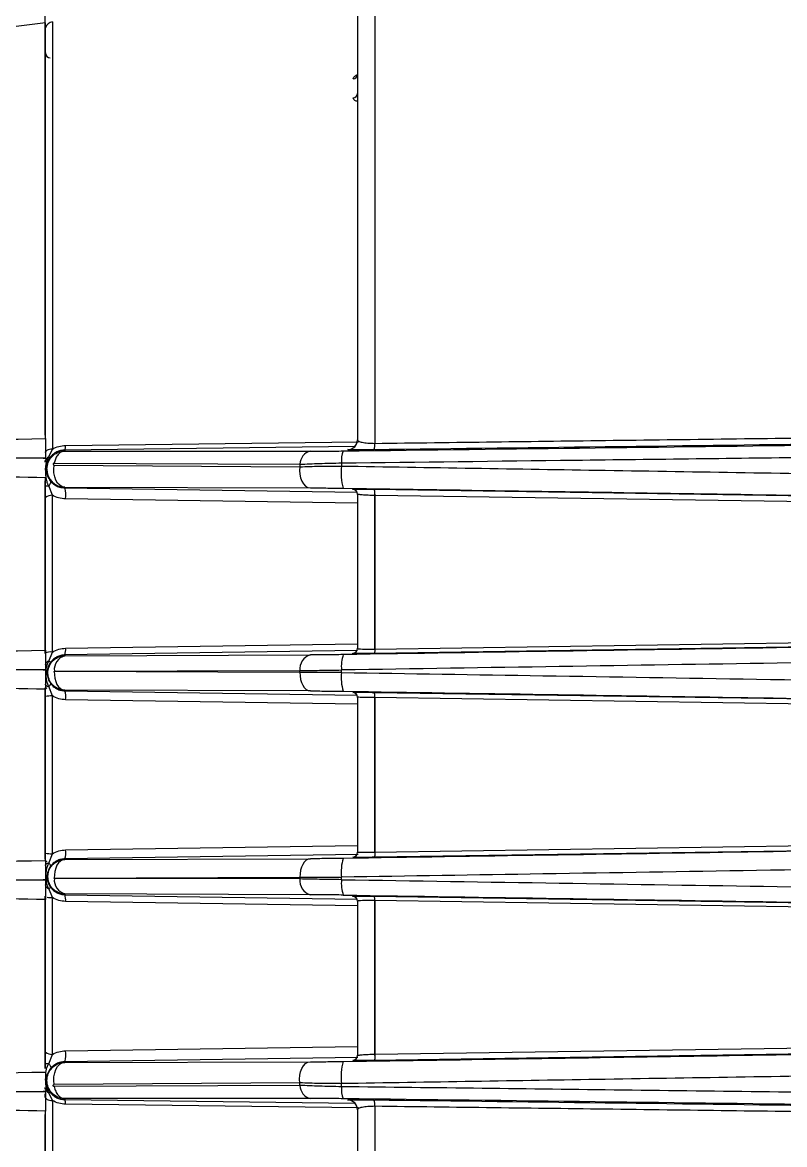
# Model space of a CAD drawing. Extents: x 11 to 120, y 2 to 94.
# Drawn here: x 13.794 to 16.136, y 39.333 to 42.781 of the extents above; entities that cross this region are included whole.
import ezdxf

# ---------------------------------------------------------------- set-up
doc = ezdxf.new("R2010")
doc.units = 0
doc.header["$MEASUREMENT"] = 0
doc.layers.add('OBJECT', color=7, linetype='CONTINUOUS')

msp = doc.modelspace()

# ---------------------------------------------------------------- linework, layer by layer
at = {"layer": 'OBJECT'}
for p, q in [((14.8769, 43.4695), (14.8769, 41.4878)), ((13.8648, 42.7793), (12.7675, 42.6446)), ((13.8648, 41.5023), (13.8648, 42.7793)), ((13.8858, 42.7825), (13.8858, 41.4701)), ((14.8154, 41.4779), (13.9239, 41.4672)), ((13.9265, 41.4814), (14.8268, 41.4926)), ((13.8648, 41.4425), (13.8648, 41.4422)), ((13.8648, 41.4422), (13.8648, 41.4389)), ((13.8748, 41.4459), (13.8858, 41.4701)), ((13.9239, 41.4672), (13.9239, 41.4642)), ((13.9239, 41.4642), (14.6791, 41.4637)), ((13.9239, 41.4642), (13.9239, 41.4642)), ((14.7943, 41.4684), (14.7943, 41.4686)), ((13.8638, 41.4297), (13.8638, 41.4354)), ((13.8918, 41.4273), (14.6469, 41.4237)), ((13.8918, 41.4207), (14.6469, 41.4158)), ((14.6469, 41.4237), (14.6469, 41.4158)), ((14.7746, 41.4276), (14.7746, 41.418)), ((13.8638, 41.3579), (13.8638, 41.3721)), ((13.8648, 40.8523), (13.8648, 41.3823)), ((13.8858, 41.3282), (13.8748, 41.357)), ((13.9239, 41.351), (13.9239, 41.3528)), ((13.9239, 41.3528), (14.679, 41.3509)), ((13.9239, 41.351), (14.8232, 41.3375)), ((14.8091, 41.3461), (14.8091, 41.3465)), ((14.8752, 41.3467), (17.0878, 41.3139)), ((13.8858, 40.8467), (13.8858, 41.3282)), ((14.8238, 41.304), (13.9265, 41.317)), ((14.8769, 41.3317), (14.8767, 41.3275)), ((14.8767, 40.8554), (14.8767, 41.3275)), ((14.877, 41.3275), (14.8772, 41.3317)), ((14.877, 41.3275), (14.877, 40.8554)), ((17.0896, 41.2952), (14.877, 41.3275)), ((14.877, 40.8554), (17.4472, 40.8941)), ((13.9265, 40.8584), (14.8238, 40.8722)), ((17.4454, 40.881), (14.8752, 40.8424)), ((13.8748, 40.819), (13.8858, 40.8467)), ((14.8223, 40.8514), (13.9239, 40.8376)), ((13.9239, 40.8376), (13.924, 40.8352)), ((13.924, 40.8352), (14.679, 40.8377)), ((14.8091, 40.8425), (14.8091, 40.843)), ((13.8648, 40.7925), (13.8648, 40.7922)), ((13.8918, 40.7879), (14.6469, 40.7894)), ((14.6469, 40.7837), (13.8918, 40.7872)), ((14.6469, 40.7837), (14.6469, 40.7894)), ((14.7746, 40.7837), (14.7746, 40.7915)), ((13.8648, 40.2063), (13.8648, 40.7323)), ((13.8858, 40.7119), (13.8748, 40.741)), ((13.924, 40.7295), (13.9239, 40.7276)), ((13.9239, 40.7276), (14.8233, 40.7138)), ((14.679, 40.7271), (13.924, 40.7295)), ((14.8091, 40.7221), (14.8091, 40.7225)), ((14.8752, 40.7227), (17.2721, 40.6868)), ((13.8858, 40.2268), (13.8858, 40.7119)), ((14.8238, 40.6866), (13.9265, 40.7001)), ((14.8238, 40.7075), (14.8238, 40.4693)), ((14.8767, 40.7077), (14.8767, 40.7065)), ((14.8767, 40.2322), (14.8767, 40.7065)), ((14.877, 40.7065), (14.877, 40.7077)), ((14.877, 40.7065), (14.877, 40.2322)), ((17.2739, 40.6709), (14.877, 40.7065)), ((14.8238, 40.4693), (14.8238, 40.2312)), ((14.877, 40.2322), (17.2739, 40.2678)), ((13.9265, 40.2386), (14.8238, 40.252)), ((17.2721, 40.2519), (14.8752, 40.216)), ((13.8638, 40.2102), (13.8638, 40.2294)), ((13.8748, 40.1977), (13.8858, 40.2268)), ((14.8254, 40.2249), (13.9239, 40.2111)), ((13.9239, 40.2111), (13.924, 40.2091)), ((13.924, 40.2091), (14.679, 40.2116)), ((14.8091, 40.2162), (14.8091, 40.2166)), ((14.8767, 40.2322), (14.8767, 40.231)), ((14.877, 40.231), (14.877, 40.2322)), ((13.8648, 40.1462), (13.8648, 40.1465)), ((13.8918, 40.1515), (14.6469, 40.155)), ((14.6469, 40.1493), (13.8918, 40.1508)), ((14.6469, 40.155), (14.6469, 40.1493)), ((14.7746, 40.1472), (14.7746, 40.155)), ((13.8858, 40.092), (13.8748, 40.1196)), ((13.924, 40.1035), (13.9239, 40.1011)), ((13.9239, 40.1011), (14.8223, 40.0873)), ((14.679, 40.101), (13.924, 40.1035)), ((14.8091, 40.0957), (14.8091, 40.0962)), ((14.8752, 40.0963), (17.4454, 40.0577)), ((13.8648, 39.5668), (13.8648, 40.0863)), ((13.8858, 39.6104), (13.8858, 40.092)), ((14.8238, 40.0665), (13.9265, 40.0803)), ((14.8767, 39.6112), (14.8767, 40.0832)), ((14.877, 40.0832), (14.877, 39.6112)), ((17.4472, 40.0446), (14.877, 40.0832)), ((13.9265, 39.6217), (14.8238, 39.6347)), ((17.0878, 39.6248), (14.8752, 39.592)), ((14.877, 39.6112), (17.0896, 39.6435)), ((13.8638, 39.5666), (13.8638, 39.5808)), ((13.8748, 39.5817), (13.8858, 39.6104)), ((14.8251, 39.6012), (13.9239, 39.5877)), ((13.9239, 39.5859), (14.679, 39.5878)), ((13.9239, 39.5859), (13.9239, 39.5877)), ((14.8091, 39.5922), (14.8091, 39.5926)), ((14.8767, 39.6112), (14.8769, 39.6069)), ((14.8772, 39.6069), (14.877, 39.6112)), ((13.8638, 39.5033), (13.8638, 39.509)), ((14.6469, 39.515), (13.8916, 39.5114)), ((14.6469, 39.5229), (13.8918, 39.518)), ((14.6469, 39.515), (14.6469, 39.5229)), ((14.7746, 39.5111), (14.7746, 39.5207)), ((13.8638, 39.4793), (13.8638, 39.4894)), ((13.8648, 39.4999), (13.8648, 39.4965)), ((13.8648, 39.4962), (13.8648, 39.4965)), ((13.8858, 39.4686), (13.8748, 39.4927)), ((14.6791, 39.475), (13.9239, 39.4745)), ((13.9239, 39.4745), (13.9239, 39.4715)), ((13.8858, 39.4686), (13.8858, 38.1467)), ((13.9239, 39.4715), (14.8154, 39.4607)), ((14.8268, 39.4461), (13.9265, 39.4573)), ((14.7943, 39.4701), (14.7943, 39.4703)), ((14.8769, 39.4509), (14.8769, 37.4692)), ((13.8648, 38.2412), (13.8648, 39.4363))]:
    msp.add_line(p, q, dxfattribs=at)
at = {"layer": 'OBJECT', "flags": 128}
for points in [[(13.8858, 41.4701), (13.8814, 41.4697), (13.8772, 41.4689), (13.8734, 41.4679), (13.8701, 41.4665), (13.8674, 41.465), (13.8655, 41.4632), (13.8642, 41.4614), (13.8638, 41.4594)], [(13.9239, 41.3528), (13.916, 41.3544), (13.9086, 41.3588), (13.9021, 41.3657), (13.8967, 41.3746), (13.8929, 41.3851), (13.8907, 41.3967), (13.8903, 41.4088), (13.8918, 41.4207)], [(14.6469, 41.4158), (14.6459, 41.4042), (14.6466, 41.3926), (14.649, 41.3815), (14.6529, 41.3715), (14.6581, 41.3631), (14.6644, 41.3566), (14.6715, 41.3525), (14.679, 41.3509)], [(13.8748, 41.357), (13.8766, 41.3593), (13.8782, 41.3616), (13.8794, 41.3638), (13.8802, 41.3658), (13.8808, 41.3677), (13.8809, 41.3693), (13.8807, 41.3707), (13.8801, 41.3719)], [(13.8648, 40.7925), (13.8609, 40.7924), (13.8579, 40.7923)], [(13.8918, 40.7872), (13.8919, 40.7764), (13.8933, 40.7659), (13.896, 40.756), (13.8999, 40.7473), (13.9049, 40.74), (13.9108, 40.7344), (13.9172, 40.7309), (13.924, 40.7295)], [(14.6469, 40.7837), (14.647, 40.7731), (14.6485, 40.7627), (14.6513, 40.753), (14.6552, 40.7444), (14.6602, 40.7373), (14.666, 40.7319), (14.6723, 40.7285), (14.679, 40.7271)], [(13.8638, 40.7475), (13.864, 40.7465), (13.8646, 40.7456), (13.8655, 40.7447), (13.8668, 40.7438), (13.8683, 40.743), (13.8702, 40.7422), (13.8724, 40.7416), (13.8748, 40.741)], [(13.924, 40.2091), (13.9172, 40.2078), (13.9108, 40.2043), (13.9049, 40.1987), (13.8999, 40.1914), (13.896, 40.1827), (13.8933, 40.1728), (13.8919, 40.1623), (13.8918, 40.1515)], [(14.679, 40.2116), (14.6723, 40.2102), (14.666, 40.2068), (14.6602, 40.2014), (14.6552, 40.1943), (14.6513, 40.1857), (14.6485, 40.176), (14.647, 40.1656), (14.6469, 40.155)], [(13.8748, 40.1977), (13.8724, 40.1971), (13.8702, 40.1965), (13.8683, 40.1957), (13.8668, 40.1949), (13.8655, 40.194), (13.8646, 40.1931), (13.864, 40.1922), (13.8638, 40.1912)], [(13.8748, 39.5817), (13.8766, 39.5794), (13.8782, 39.5771), (13.8794, 39.5749), (13.8802, 39.5729), (13.8808, 39.571), (13.8809, 39.5694), (13.8807, 39.5679), (13.8801, 39.5668)], [(13.8918, 39.518), (13.8903, 39.5299), (13.8907, 39.5419), (13.8929, 39.5536), (13.8967, 39.5641), (13.9021, 39.573), (13.9086, 39.5799), (13.916, 39.5842), (13.9239, 39.5859)], [(14.6469, 39.5229), (14.6459, 39.5345), (14.6466, 39.5461), (14.649, 39.5572), (14.6529, 39.5672), (14.6581, 39.5756), (14.6644, 39.5821), (14.6715, 39.5862), (14.679, 39.5878)], [(13.8579, 39.4963), (13.8617, 39.4963), (13.8648, 39.4962)], [(13.8638, 39.4793), (13.8642, 39.4773), (13.8655, 39.4755), (13.8674, 39.4737), (13.8701, 39.4721), (13.8734, 39.4708), (13.8772, 39.4698), (13.8814, 39.469), (13.8858, 39.4686)]]:
    msp.add_lwpolyline(points, dxfattribs=at)
at = {"layer": 'OBJECT'}
for centre, radius, start, end in [((13.8888, 42.7577), 0.025, 96.9095, 164.1067), ((13.8798, 42.6871), 0.015, 180, 269), ((14.81, 42.6215), 0.0139, 272.9326, 356.6114), ((14.8102, 42.5633), 0.0137, 272.1345, 355.8328), ((14.7938, 41.4984), 0.03, 270.8174, 359.9964), ((14.8366, 41.4838), 0.0405, 336.8812, 5.6577), ((13.8827, 41.4288), 0.0189, 114.6928, 177.0657), ((13.8772, 41.4507), 0.00532, 242.8052, 300.6129), ((14.6885, 41.4231), 0.0417, 103.027, 179.1917), ((14.8497, 41.4353), 0.0755, 157.3106, 185.817), ((13.9248, 41.4085), 0.0557, 180.0252, 269.0506), ((14.9257, 41.3955), 0.1527, 171.5367, 197.3552), ((13.8738, 41.4181), 0.0611, 260.7871, 270.955), ((13.8548, 41.3286), 0.0726, 350.7986, 17.9755), ((14.8088, 41.3315), 0.015, 0.0028, 89.0058), ((14.8088, 41.3311), 0.015, 0.0039, 89.0036), ((13.8843, 41.2965), 0.0318, 87.31, 127.8897), ((14.875, 41.3778), 0.0503, 271.9428, 272.287), ((13.8821, 40.8534), 0.0447, 339.2658, 6.4601), ((14.8088, 40.858), 0.015, 270.9964, 359.9961), ((14.8088, 40.8575), 0.015, 270.9964, 359.9961), ((13.8809, 40.8112), 0.0358, 82.2158, 118.5915), ((13.878, 40.805), 0.0144, 102.7899, 170.4308), ((13.8887, 40.8362), 0.0221, 231.1278, 248.9892), ((13.9363, 40.7923), 0.0446, 105.9957, 185.6539), ((14.6916, 40.7944), 0.0451, 106.3213, 186.431), ((14.8802, 40.8036), 0.1062, 160.6882, 186.5213), ((14.9069, 40.7668), 0.1333, 172.7057, 197.7827), ((13.8671, 40.7528), 0.0141, 303.0741, 346.3766), ((13.8653, 40.7081), 0.0618, 352.5357, 18.3289), ((14.8088, 40.7075), 0.015, 0.0028, 89.0058), ((14.8088, 40.7071), 0.015, 0.0028, 89.0058), ((13.8836, 40.6177), 0.0942, 88.6876, 101.5491), ((14.8766, 40.7303), 0.0238, 270.2493, 270.9756), ((13.8653, 40.2306), 0.0618, 341.6714, 7.464), ((13.8836, 40.321), 0.0942, 258.4519, 271.3114), ((14.9069, 40.1719), 0.1333, 162.2173, 187.2943), ((14.8088, 40.2316), 0.015, 270.9942, 359.9972), ((14.8088, 40.2312), 0.015, 270.9964, 359.9961), ((14.8766, 40.2084), 0.0238, 89.0244, 89.7507), ((13.8671, 40.1859), 0.0141, 13.6232, 56.9261), ((13.878, 40.1336), 0.0144, 189.5692, 257.2101), ((13.9363, 40.1464), 0.0446, 174.3461, 254.0043), ((14.6916, 40.1443), 0.0451, 173.5685, 253.6795), ((14.8802, 40.1351), 0.1062, 173.4789, 199.3117), ((13.8887, 40.1024), 0.0221, 111.0108, 128.8722), ((13.8821, 40.0853), 0.0447, 353.5401, 20.7342), ((14.8088, 40.0812), 0.015, 0.0039, 89.0036), ((14.8088, 40.0807), 0.015, 0.0039, 89.0036), ((13.8867, 40.1953), 0.1033, 260.762, 269.4858), ((13.8843, 39.6422), 0.0318, 232.1069, 272.6933), ((13.8548, 39.6101), 0.0726, 342.0242, 9.2015), ((13.8738, 39.5206), 0.0611, 89.0399, 99.2118), ((14.9257, 39.5432), 0.1527, 162.6447, 188.4633), ((14.8088, 39.6076), 0.015, 270.9959, 359.9966), ((14.8088, 39.6072), 0.015, 270.9937, 359.9966), ((14.8755, 39.573), 0.0382, 87.6586, 88.1116), ((13.8827, 39.5099), 0.0189, 182.9339, 245.3066), ((14.6885, 39.5156), 0.0417, 180.8078, 256.974), ((14.8497, 39.5034), 0.0755, 174.1828, 202.6897), ((13.8772, 39.488), 0.00532, 59.3943, 117.194), ((13.9006, 39.4599), 0.026, 354.2925, 26.5141), ((14.7938, 39.4403), 0.03, 0.0033, 89.1829), ((14.8366, 39.4549), 0.0405, 354.3437, 23.1174)]:
    msp.add_arc(centre, radius, start, end, dxfattribs=at)
for points, knots in [([(14.8238, 43.4096), (14.8238, 43.401), (14.8238, 43.3837), (14.8238, 43.3254), (14.8238, 43.2425), (14.8238, 43.1323), (14.8238, 42.9958), (14.8238, 42.8346), (14.8238, 42.6509), (14.8238, 42.447), (14.8238, 42.2267), (14.8238, 41.9934), (14.8238, 41.7513), (14.8238, 41.5823), (14.8238, 41.4984)], [0, 0, 0, 0, 0.0803207, 0.16194, 0.244772, 0.3293776, 0.4144874, 0.5, 0.5855181, 0.670628, 0.755228, 0.8380655, 0.919682, 1, 1, 1, 1]), ([(13.8638, 42.7578), (13.8638, 42.7584), (13.8638, 42.7595), (13.8638, 42.7645), (13.8638, 42.7715), (13.8638, 42.7802), (13.8638, 42.7898), (13.8638, 42.7997), (13.8638, 42.8092), (13.8638, 42.8143), (13.8638, 42.8169)], [0, 0, 0, 0, 0.124953, 0.249943, 0.374541, 0.499761, 0.62495, 0.749937, 0.874867, 1, 1, 1, 1]), ([(13.8638, 41.5126), (13.8638, 41.5798), (13.8638, 41.7342), (13.8638, 41.9543), (13.8638, 42.1717), (13.8638, 42.3609), (13.8638, 42.5176), (13.8638, 42.637), (13.8638, 42.721), (13.8638, 42.7456), (13.8638, 42.7578)], [0, 0, 0, 0, 0.098203, 0.2259, 0.355804, 0.48684, 0.617875, 0.747779, 0.875476, 1, 1, 1, 1]), ([(14.8107, 42.6076), (14.8111, 42.6095), (14.8121, 42.6133), (14.8175, 42.618), (14.8226, 42.62), (14.8244, 42.6207)], [0, 0, 0, 0, 0.393128, 0.785971, 1, 1, 1, 1]), ([(14.8238, 42.5384), (14.8222, 42.5387), (14.8174, 42.5398), (14.8121, 42.5438), (14.8111, 42.5476), (14.8107, 42.5496)], [0, 0, 0, 0, 0.195051, 0.596529, 1, 1, 1, 1]), ([(14.7801, 41.4644), (15.2964, 41.4708), (16.3297, 41.4836), (17.6839, 41.5013), (18.5213, 41.5128), (18.8388, 41.5172)], [0, 0, 0, 0, 0.382702, 0.765908, 1, 1, 1, 1]), ([(18.8388, 41.5196), (18.5317, 41.5153), (17.7151, 41.5041), (16.3922, 41.4868), (15.3796, 41.4742), (14.8738, 41.4679)], [0, 0, 0, 0, 0.23178, 0.616222, 1, 1, 1, 1]), ([(14.8769, 41.4878), (15.1209, 41.4909), (15.6178, 41.4971), (16.3781, 41.5069), (17.1449, 41.5169), (17.9126, 41.5271), (18.4732, 41.5347), (18.7832, 41.539), (18.8388, 41.5398)], [0, 0, 0, 0, 0.185391, 0.377506, 0.576351, 0.765931, 0.957987, 1, 1, 1, 1]), ([(12.3423, 41.4758), (12.6266, 41.4807), (13.1341, 41.4896), (13.6415, 41.4985), (13.8648, 41.5023)], [0, 0, 0, 0, 0.560009, 1, 1, 1, 1]), ([(13.8648, 41.5023), (13.8648, 41.5017), (13.8648, 41.5003), (13.8648, 41.4899), (13.8648, 41.4745), (13.8648, 41.4577), (13.8648, 41.4467), (13.8648, 41.4425)], [0, 0, 0, 0, 0.217203, 0.434333, 0.650165, 0.864389, 1, 1, 1, 1]), ([(13.8858, 41.4701), (13.8922, 41.4733), (13.9051, 41.4797), (13.9193, 41.4808), (13.9265, 41.4814)], [0, 0, 0, 0, 0.498431, 1, 1, 1, 1]), ([(13.9239, 41.4672), (13.9242, 41.4674), (13.9247, 41.4678), (13.9255, 41.4709), (13.9262, 41.4754), (13.9264, 41.4794), (13.9265, 41.4814)], [0, 0, 0, 0, 0.245159, 0.499986, 0.754817, 1, 1, 1, 1]), ([(14.7746, 41.4276), (15.0139, 41.4305), (15.5005, 41.4363), (16.2443, 41.4455), (16.9942, 41.4551), (17.745, 41.4649), (18.3561, 41.4731), (18.722, 41.4782), (18.8388, 41.4798)], [0, 0, 0, 0, 0.177189, 0.360441, 0.549759, 0.730707, 0.913979, 1, 1, 1, 1]), ([(14.7943, 41.4686), (14.7962, 41.4687), (14.8002, 41.469), (14.806, 41.471), (14.8114, 41.4741), (14.8175, 41.4795), (14.8227, 41.4879), (14.8235, 41.4952), (14.8238, 41.4989)], [0, 0, 0, 0, 0.115727, 0.237004, 0.365059, 0.500934, 0.749863, 1, 1, 1, 1]), ([(14.8238, 41.4984), (14.8245, 41.4971), (14.8258, 41.4944), (14.8351, 41.4914), (14.8457, 41.4896), (14.8554, 41.4886), (14.8659, 41.488), (14.8733, 41.4879), (14.8769, 41.4878)], [0, 0, 0, 0, 0.250259, 0.499689, 0.634038, 0.76157, 0.883198, 1, 1, 1, 1]), ([(13.8579, 41.4423), (13.8573, 41.4423), (13.7384, 41.4423), (13.5348, 41.4423), (13.3106, 41.4423), (13.2041, 41.4423), (13.1822, 41.4423), (13.1816, 41.4423)], [0, 0, 0, 0, 0.002464, 0.527442, 0.903158, 0.997088, 1, 1, 1, 1]), ([(13.8648, 41.4425), (13.8635, 41.4424), (13.8612, 41.4424), (13.8589, 41.4424), (13.8579, 41.4423)], [0, 0, 0, 0, 0.56004, 1, 1, 1, 1]), ([(13.8579, 41.4423), (13.8592, 41.4423), (13.8615, 41.4423), (13.8638, 41.4422), (13.8648, 41.4422)], [0, 0, 0, 0, 0.56004, 1, 1, 1, 1]), ([(13.8748, 41.357), (13.8742, 41.3579), (13.8732, 41.3594), (13.8721, 41.3621), (13.8707, 41.3656), (13.8689, 41.3719), (13.8665, 41.3836), (13.8646, 41.4033), (13.8652, 41.4274), (13.8726, 41.4416), (13.8748, 41.4459)], [0, 0, 0, 0, 0.035421, 0.057338, 0.093999, 0.157766, 0.273473, 0.49278, 0.842967, 1, 1, 1, 1]), ([(13.88, 41.4461), (13.8779, 41.4434), (13.8739, 41.438), (13.8703, 41.43), (13.8682, 41.4234), (13.8667, 41.4165), (13.8666, 41.4117), (13.8664, 41.4085)], [0, 0, 0, 0, 0.249992, 0.497598, 0.621224, 0.745568, 1, 1, 1, 1]), ([(13.8691, 41.4085), (13.8699, 41.4157), (13.8716, 41.4302), (13.884, 41.4482), (13.8986, 41.4585), (13.9123, 41.4633), (13.9199, 41.4639), (13.9239, 41.4642)], [0, 0, 0, 0, 0.250886, 0.499859, 0.733623, 0.862855, 1, 1, 1, 1]), ([(13.9239, 41.4672), (13.9196, 41.4668), (13.9112, 41.4662), (13.8992, 41.4617), (13.8883, 41.4551), (13.8828, 41.4492), (13.88, 41.4461)], [0, 0, 0, 0, 0.250429, 0.499844, 0.740767, 1, 1, 1, 1]), ([(13.9239, 41.4642), (13.9196, 41.4634), (13.9114, 41.4617), (13.9016, 41.4518), (13.8949, 41.44), (13.8928, 41.4312), (13.8918, 41.4273)], [0, 0, 0, 0, 0.295101, 0.569756, 0.806961, 1, 1, 1, 1]), ([(14.6791, 41.4637), (14.6943, 41.4637), (14.7246, 41.4638), (14.7616, 41.4642), (14.7801, 41.4644)], [0, 0, 0, 0, 0.498689, 1, 1, 1, 1]), ([(14.8738, 41.4679), (14.8627, 41.4678), (14.8406, 41.4676), (14.8147, 41.4676), (14.7975, 41.4679), (14.7953, 41.4683), (14.7943, 41.4684)], [0, 0, 0, 0, 0.2497037, 0.4994833, 0.7493642, 1, 1, 1, 1]), ([(13.8648, 41.3823), (13.5805, 41.3873), (13.073, 41.3962), (12.5656, 41.405), (12.3423, 41.4089)], [0, 0, 0, 0, 0.560011, 1, 1, 1, 1]), ([(13.8664, 41.4085), (13.8667, 41.405), (13.8671, 41.3985), (13.8688, 41.3928), (13.8709, 41.3869), (13.8736, 41.3807), (13.878, 41.3748), (13.8801, 41.3719)], [0, 0, 0, 0, 0.24759, 0.460665, 0.504758, 0.757493, 1, 1, 1, 1]), ([(13.8918, 41.4273), (13.8913, 41.4272), (13.8907, 41.4272), (13.8899, 41.4267), (13.8894, 41.4263), (13.889, 41.4257), (13.8887, 41.425), (13.8885, 41.4242), (13.8886, 41.4233), (13.8889, 41.4223), (13.8897, 41.4214), (13.8907, 41.4208), (13.8914, 41.4207), (13.8918, 41.4207)], [0, 0, 0, 0, 0.13574, 0.194591, 0.250843, 0.311563, 0.37511, 0.438068, 0.500883, 0.619799, 0.750938, 0.873701, 1, 1, 1, 1]), ([(14.6469, 41.4237), (14.6664, 41.4245), (14.705, 41.4262), (14.7516, 41.4272), (14.7746, 41.4276)], [0, 0, 0, 0, 0.506803, 1, 1, 1, 1]), ([(14.6469, 41.4158), (14.6665, 41.4165), (14.7051, 41.418), (14.7517, 41.418), (14.7746, 41.418)], [0, 0, 0, 0, 0.509049, 1, 1, 1, 1]), ([(14.7746, 41.418), (15.0448, 41.4137), (15.6008, 41.4048), (16.4605, 41.3907), (17.0506, 41.381), (17.3535, 41.3759)], [0, 0, 0, 0, 0.315, 0.648332, 1, 1, 1, 1]), ([(13.8801, 41.3719), (13.8859, 41.3664), (13.8947, 41.358), (13.9109, 41.3521), (13.9197, 41.3514), (13.9239, 41.351)], [0, 0, 0, 0, 0.49808, 0.757942, 1, 1, 1, 1]), ([(13.8638, 41.3191), (13.8638, 41.325), (13.8638, 41.3377), (13.8638, 41.3509), (13.8638, 41.3579)], [0, 0, 0, 0, 0.473118, 1, 1, 1, 1]), ([(14.679, 41.3509), (14.6942, 41.3509), (14.7246, 41.3507), (14.7615, 41.3502), (14.7799, 41.35)], [0, 0, 0, 0, 0.501563, 1, 1, 1, 1]), ([(14.7799, 41.35), (15.1629, 41.3441), (15.9307, 41.3324), (16.7014, 41.3201), (17.0878, 41.3139)], [0, 0, 0, 0, 0.498752, 1, 1, 1, 1]), ([(14.8091, 41.3465), (14.81, 41.3467), (14.8119, 41.347), (14.8264, 41.3471), (14.848, 41.3471), (14.8661, 41.3469), (14.8752, 41.3467)], [0, 0, 0, 0, 0.250139, 0.500157, 0.750082, 1, 1, 1, 1]), ([(14.8769, 41.3317), (14.8769, 41.3337), (14.8769, 41.3367), (14.8767, 41.3402), (14.8764, 41.3433), (14.8759, 41.3461), (14.8754, 41.3465), (14.8752, 41.3467)], [0, 0, 0, 0, 0.251212, 0.383347, 0.515965, 0.770808, 1, 1, 1, 1]), ([(13.8638, 40.8426), (13.8638, 40.9238), (13.8638, 41.0862), (13.8638, 41.2414), (13.8638, 41.3191)], [0, 0, 0, 0, 0.5, 1, 1, 1, 1]), ([(13.9265, 41.317), (13.9192, 41.3176), (13.9047, 41.3188), (13.8921, 41.3251), (13.8858, 41.3282)], [0, 0, 0, 0, 0.5023, 1, 1, 1, 1]), ([(14.8238, 41.3315), (14.8238, 41.2536), (14.8238, 41.0977), (14.8238, 40.9376), (14.8238, 40.8575)], [0, 0, 0, 0, 0.5000003, 1, 1, 1, 1]), ([(14.8767, 41.3275), (14.8697, 41.3277), (14.855, 41.3282), (14.8377, 41.3293), (14.826, 41.3304), (14.8246, 41.3312), (14.8238, 41.3315)], [0, 0, 0, 0, 0.239397, 0.499824, 0.74984, 1, 1, 1, 1]), ([(13.8858, 40.8467), (13.8922, 40.85), (13.905, 40.8567), (13.9194, 40.8578), (13.9265, 40.8584)], [0, 0, 0, 0, 0.500343, 1, 1, 1, 1]), ([(17.4454, 40.881), (17.0004, 40.8738), (16.1103, 40.8593), (15.2234, 40.8456), (14.7799, 40.8387)], [0, 0, 0, 0, 0.499931, 1, 1, 1, 1]), ([(14.8238, 40.8575), (14.8247, 40.8571), (14.8264, 40.8564), (14.8386, 40.8556), (14.8553, 40.8553), (14.8697, 40.8554), (14.8767, 40.8554)], [0, 0, 0, 0, 0.275543, 0.500053, 0.755367, 1, 1, 1, 1]), ([(14.877, 40.8554), (14.877, 40.8538), (14.8769, 40.8503), (14.8765, 40.846), (14.8759, 40.843), (14.8754, 40.8426), (14.8752, 40.8424)], [0, 0, 0, 0, 0.241912, 0.499998, 0.758083, 1, 1, 1, 1]), ([(12.2996, 40.825), (12.5918, 40.8301), (13.1136, 40.8392), (13.6353, 40.8483), (13.8648, 40.8523)], [0, 0, 0, 0, 0.560008, 1, 1, 1, 1]), ([(13.8648, 40.8523), (13.8648, 40.8517), (13.8648, 40.8503), (13.8648, 40.8399), (13.8648, 40.8245), (13.8648, 40.8077), (13.8648, 40.7967), (13.8648, 40.7925)], [0, 0, 0, 0, 0.217202, 0.434334, 0.650167, 0.86439, 1, 1, 1, 1]), ([(13.8748, 40.741), (13.8736, 40.7433), (13.8716, 40.7472), (13.8696, 40.7544), (13.8675, 40.7648), (13.8662, 40.7827), (13.8673, 40.8027), (13.873, 40.815), (13.8748, 40.819)], [0, 0, 0, 0, 0.096977, 0.162949, 0.280004, 0.496796, 0.836217, 1, 1, 1, 1]), ([(13.924, 40.7295), (13.9194, 40.73), (13.9106, 40.7308), (13.8988, 40.7359), (13.8892, 40.7429), (13.8801, 40.7531), (13.8736, 40.7665), (13.8712, 40.7833), (13.874, 40.8004), (13.8819, 40.8144), (13.8918, 40.824), (13.9011, 40.83), (13.912, 40.8342), (13.9199, 40.8349), (13.924, 40.8352)], [0, 0, 0, 0, 0.083697, 0.161372, 0.233014, 0.298617, 0.411254, 0.499895, 0.605384, 0.723691, 0.787932, 0.8554, 0.926089, 1, 1, 1, 1]), ([(13.9239, 40.8376), (13.9197, 40.8372), (13.9114, 40.8366), (13.8997, 40.832), (13.889, 40.8252), (13.8835, 40.8188), (13.8808, 40.8156)], [0, 0, 0, 0, 0.253998, 0.500394, 0.747085, 1, 1, 1, 1]), ([(14.7799, 40.8387), (14.7615, 40.8384), (14.7248, 40.8379), (14.6942, 40.8378), (14.679, 40.8377)], [0, 0, 0, 0, 0.50155, 1, 1, 1, 1]), ([(17.4751, 40.8346), (17.0211, 40.8272), (16.1193, 40.8124), (15.2208, 40.7984), (14.7746, 40.7915)], [0, 0, 0, 0, 0.50338, 1, 1, 1, 1]), ([(14.8752, 40.8424), (14.8663, 40.8422), (14.8484, 40.842), (14.8268, 40.8419), (14.812, 40.8421), (14.8101, 40.8424), (14.8091, 40.8425)], [0, 0, 0, 0, 0.249736, 0.499486, 0.74926, 1, 1, 1, 1]), ([(13.8579, 40.7923), (13.8573, 40.7923), (13.7198, 40.7923), (13.4975, 40.7923), (13.2547, 40.7923), (13.1481, 40.7923), (13.1263, 40.7923), (13.1256, 40.7923)], [0, 0, 0, 0, 0.002274, 0.563506, 0.91051, 0.997261, 1, 1, 1, 1]), ([(13.8579, 40.7923), (13.8592, 40.7923), (13.8615, 40.7923), (13.8638, 40.7922), (13.8648, 40.7922)], [0, 0, 0, 0, 0.560015, 1, 1, 1, 1]), ([(13.8648, 40.7922), (13.8648, 40.7863), (13.8648, 40.7737), (13.8648, 40.7562), (13.8648, 40.7421), (13.8648, 40.7337), (13.8648, 40.7328), (13.8648, 40.7323)], [0, 0, 0, 0, 0.187684, 0.400357, 0.613504, 0.827953, 1, 1, 1, 1]), ([(13.8808, 40.8156), (13.8791, 40.8131), (13.8756, 40.808), (13.8721, 40.7994), (13.8699, 40.7904), (13.8693, 40.7779), (13.8717, 40.7642), (13.8778, 40.7544), (13.8808, 40.7495)], [0, 0, 0, 0, 0.122405, 0.248684, 0.377737, 0.499824, 0.749915, 1, 1, 1, 1]), ([(13.8918, 40.7872), (13.8918, 40.7872), (13.8917, 40.7872), (13.8916, 40.7873), (13.8915, 40.7873), (13.8915, 40.7874), (13.8915, 40.7875), (13.8915, 40.7876), (13.8915, 40.7877), (13.8915, 40.7878), (13.8916, 40.7878), (13.8916, 40.7879), (13.8917, 40.7879), (13.8918, 40.7879), (13.8918, 40.7879)], [0, 0, 0, 0, 0.14846, 0.270216, 0.325866, 0.380992, 0.499258, 0.560332, 0.615032, 0.666467, 0.718978, 0.77612, 0.84064, 1, 1, 1, 1]), ([(14.6469, 40.7894), (14.6664, 40.7897), (14.7051, 40.7904), (14.7516, 40.7911), (14.7746, 40.7915)], [0, 0, 0, 0, 0.503406, 1, 1, 1, 1]), ([(13.8648, 40.7323), (13.5726, 40.7374), (13.0508, 40.7466), (12.5291, 40.7557), (12.2996, 40.7597)], [0, 0, 0, 0, 0.56001, 1, 1, 1, 1]), ([(14.7746, 40.7837), (14.7519, 40.7839), (14.7055, 40.7843), (14.6667, 40.7839), (14.6469, 40.7837)], [0, 0, 0, 0, 0.488529, 1, 1, 1, 1]), ([(14.7746, 40.7837), (14.9808, 40.7805), (15.4055, 40.7738), (16.0619, 40.7632), (16.7557, 40.752), (17.2312, 40.7441), (17.4751, 40.7401)], [0, 0, 0, 0, 0.22962, 0.472827, 0.72962, 1, 1, 1, 1]), ([(13.8638, 40.7093), (13.8638, 40.7158), (13.8638, 40.725), (13.8638, 40.7338), (13.8638, 40.7364)], [0, 0, 0, 0, 0.705547, 1, 1, 1, 1]), ([(13.8648, 40.7382), (13.865, 40.738), (13.8656, 40.7375), (13.8678, 40.7362), (13.8691, 40.7355)], [0, 0, 0, 0, 0.40631, 1, 1, 1, 1]), ([(13.8808, 40.7495), (13.8842, 40.7456), (13.8897, 40.7394), (13.9007, 40.7327), (13.9116, 40.7285), (13.92, 40.7279), (13.9239, 40.7276)], [0, 0, 0, 0, 0.307386, 0.499397, 0.766202, 1, 1, 1, 1]), ([(14.679, 40.7271), (14.6943, 40.727), (14.7249, 40.7269), (14.7616, 40.7264), (14.7799, 40.7261)], [0, 0, 0, 0, 0.501586, 1, 1, 1, 1]), ([(14.7799, 40.7261), (15.1943, 40.7197), (16.0236, 40.7069), (16.8558, 40.6935), (17.2721, 40.6868)], [0, 0, 0, 0, 0.499771, 1, 1, 1, 1]), ([(14.8091, 40.7225), (14.8101, 40.7227), (14.812, 40.723), (14.8269, 40.7231), (14.8485, 40.723), (14.8663, 40.7228), (14.8752, 40.7227)], [0, 0, 0, 0, 0.250088, 0.50011, 0.750076, 1, 1, 1, 1]), ([(14.8767, 40.7077), (14.8768, 40.7096), (14.8768, 40.7125), (14.8766, 40.716), (14.8764, 40.7183), (14.8761, 40.7203), (14.8758, 40.7221), (14.8754, 40.7225), (14.8752, 40.7227)], [0, 0, 0, 0, 0.242736, 0.372413, 0.504175, 0.635328, 0.76326, 1, 1, 1, 1]), ([(13.9265, 40.7001), (13.9193, 40.7007), (13.9049, 40.7019), (13.8922, 40.7086), (13.8858, 40.7119)], [0, 0, 0, 0, 0.500843, 1, 1, 1, 1]), ([(14.8767, 40.7065), (14.87, 40.7067), (14.8557, 40.707), (14.8382, 40.7073), (14.8261, 40.7075), (14.8246, 40.7075), (14.8238, 40.7075)], [0, 0, 0, 0, 0.2373226, 0.5000715, 0.7500051, 1, 1, 1, 1]), ([(13.8858, 40.2268), (13.8922, 40.2301), (13.905, 40.2368), (13.9194, 40.238), (13.9265, 40.2386)], [0, 0, 0, 0, 0.500466, 1, 1, 1, 1]), ([(17.2721, 40.2519), (16.8558, 40.2452), (16.0236, 40.2318), (15.1943, 40.219), (14.7799, 40.2126)], [0, 0, 0, 0, 0.500229, 1, 1, 1, 1]), ([(12.2996, 40.179), (12.5918, 40.1841), (13.1136, 40.1932), (13.6353, 40.2023), (13.8648, 40.2063)], [0, 0, 0, 0, 0.560008, 1, 1, 1, 1]), ([(13.8648, 40.2063), (13.8648, 40.2058), (13.8648, 40.2048), (13.8648, 40.1956), (13.8648, 40.1809), (13.8648, 40.1636), (13.8648, 40.1516), (13.8648, 40.1465)], [0, 0, 0, 0, 0.1876001, 0.4047628, 0.6207737, 0.8351753, 1, 1, 1, 1]), ([(13.8691, 40.2032), (13.8678, 40.2025), (13.8656, 40.2012), (13.865, 40.2007), (13.8648, 40.2004)], [0, 0, 0, 0, 0.593688, 1, 1, 1, 1]), ([(13.872, 40.1563), (13.8724, 40.1612), (13.8733, 40.1722), (13.8801, 40.1856), (13.8892, 40.1958), (13.8987, 40.2027), (13.9106, 40.2079), (13.9194, 40.2087), (13.924, 40.2091)], [0, 0, 0, 0, 0.177297, 0.402608, 0.533846, 0.677165, 0.832552, 1, 1, 1, 1]), ([(13.9239, 40.2111), (13.92, 40.2108), (13.9116, 40.2102), (13.9007, 40.206), (13.8898, 40.1993), (13.8842, 40.1931), (13.8808, 40.1892)], [0, 0, 0, 0, 0.233726, 0.500421, 0.69251, 1, 1, 1, 1]), ([(14.7799, 40.2126), (14.7615, 40.2123), (14.7248, 40.2118), (14.6942, 40.2117), (14.679, 40.2116)], [0, 0, 0, 0, 0.50157, 1, 1, 1, 1]), ([(17.4751, 40.1986), (17.2312, 40.1946), (16.7557, 40.1867), (16.0619, 40.1755), (15.4055, 40.1649), (14.9808, 40.1582), (14.7746, 40.155)], [0, 0, 0, 0, 0.27038, 0.527173, 0.77038, 1, 1, 1, 1]), ([(14.8752, 40.216), (14.8663, 40.2159), (14.8485, 40.2156), (14.8269, 40.2156), (14.812, 40.2157), (14.8101, 40.216), (14.8091, 40.2162)], [0, 0, 0, 0, 0.249768, 0.499524, 0.749281, 1, 1, 1, 1]), ([(14.8238, 40.2312), (14.8246, 40.2312), (14.8261, 40.2312), (14.8383, 40.2314), (14.8557, 40.2317), (14.87, 40.232), (14.8767, 40.2322)], [0, 0, 0, 0, 0.2504931, 0.5000217, 0.7627112, 1, 1, 1, 1]), ([(14.877, 40.231), (14.877, 40.2291), (14.877, 40.2262), (14.8768, 40.2227), (14.8766, 40.2204), (14.8763, 40.2184), (14.8759, 40.2166), (14.8755, 40.2162), (14.8752, 40.216)], [0, 0, 0, 0, 0.24273, 0.372399, 0.504166, 0.63532, 0.763244, 1, 1, 1, 1]), ([(13.8748, 40.1196), (13.8729, 40.1237), (13.8697, 40.1306), (13.8672, 40.1441), (13.8662, 40.1639), (13.8677, 40.1834), (13.8736, 40.1954), (13.8748, 40.1977)], [0, 0, 0, 0, 0.16421, 0.284776, 0.503516, 0.90283, 1, 1, 1, 1]), ([(13.8808, 40.1892), (13.8777, 40.1841), (13.873, 40.1765), (13.8702, 40.1656), (13.8698, 40.1594), (13.8696, 40.1563)], [0, 0, 0, 0, 0.499094, 0.74842, 1, 1, 1, 1]), ([(13.1256, 40.1463), (13.1263, 40.1463), (13.2639, 40.1463), (13.4863, 40.1463), (13.7292, 40.1463), (13.8356, 40.1463), (13.8573, 40.1463), (13.8579, 40.1463)], [0, 0, 0, 0, 0.002739, 0.563971, 0.910975, 0.997726, 1, 1, 1, 1]), ([(13.8648, 40.1465), (13.8635, 40.1464), (13.8612, 40.1464), (13.8589, 40.1464), (13.8579, 40.1463)], [0, 0, 0, 0, 0.560018, 1, 1, 1, 1]), ([(13.8579, 40.1463), (13.8592, 40.1463), (13.8615, 40.1463), (13.8638, 40.1462), (13.8648, 40.1462)], [0, 0, 0, 0, 0.560015, 1, 1, 1, 1]), ([(13.8648, 40.1462), (13.8648, 40.1395), (13.8648, 40.1261), (13.8648, 40.1083), (13.8648, 40.0947), (13.8648, 40.0874), (13.8648, 40.0867), (13.8648, 40.0863)], [0, 0, 0, 0, 0.212706, 0.425418, 0.638708, 0.85337, 1, 1, 1, 1]), ([(13.8696, 40.1563), (13.8698, 40.1533), (13.87, 40.1474), (13.8729, 40.1358), (13.8776, 40.1282), (13.8808, 40.1231)], [0, 0, 0, 0, 0.24941, 0.500731, 1, 1, 1, 1]), ([(13.924, 40.1035), (13.9199, 40.1038), (13.912, 40.1045), (13.9011, 40.1087), (13.8918, 40.1146), (13.882, 40.1242), (13.8738, 40.1383), (13.8726, 40.1505), (13.872, 40.1563)], [0, 0, 0, 0, 0.147797, 0.289148, 0.424053, 0.552505, 0.789029, 1, 1, 1, 1]), ([(13.8918, 40.1508), (13.8918, 40.1508), (13.8917, 40.1508), (13.8916, 40.1508), (13.8916, 40.1509), (13.8915, 40.1509), (13.8915, 40.151), (13.8915, 40.1511), (13.8915, 40.1512), (13.8915, 40.1513), (13.8915, 40.1514), (13.8916, 40.1514), (13.8917, 40.1515), (13.8918, 40.1515), (13.8918, 40.1515)], [0, 0, 0, 0, 0.156114, 0.220098, 0.277037, 0.329652, 0.38159, 0.436517, 0.497311, 0.615066, 0.669946, 0.725272, 0.848175, 1, 1, 1, 1]), ([(14.6469, 40.155), (14.6667, 40.1548), (14.7055, 40.1544), (14.7519, 40.1548), (14.7746, 40.155)], [0, 0, 0, 0, 0.511471, 1, 1, 1, 1]), ([(14.7746, 40.1472), (14.7516, 40.1476), (14.7051, 40.1482), (14.6664, 40.149), (14.6469, 40.1493)], [0, 0, 0, 0, 0.496594, 1, 1, 1, 1]), ([(14.7746, 40.1472), (15.2208, 40.1403), (16.1193, 40.1263), (17.0211, 40.1115), (17.4751, 40.1041)], [0, 0, 0, 0, 0.49662, 1, 1, 1, 1]), ([(13.8648, 40.0863), (13.5726, 40.0914), (13.0508, 40.1006), (12.5291, 40.1097), (12.2996, 40.1137)], [0, 0, 0, 0, 0.56001, 1, 1, 1, 1]), ([(13.8638, 39.6196), (13.8638, 39.6972), (13.8638, 39.8525), (13.8638, 40.0149), (13.8638, 40.0961)], [0, 0, 0, 0, 0.5, 1, 1, 1, 1]), ([(13.8808, 40.1231), (13.8835, 40.1199), (13.889, 40.1135), (13.8997, 40.1067), (13.9114, 40.1021), (13.9197, 40.1014), (13.9239, 40.1011)], [0, 0, 0, 0, 0.252718, 0.499216, 0.745809, 1, 1, 1, 1]), ([(14.7799, 40.1), (14.7616, 40.1003), (14.7249, 40.1008), (14.6943, 40.1009), (14.679, 40.101)], [0, 0, 0, 0, 0.498431, 1, 1, 1, 1]), ([(14.7799, 40.1), (15.2234, 40.0931), (16.1103, 40.0794), (17.0004, 40.0649), (17.4454, 40.0577)], [0, 0, 0, 0, 0.500069, 1, 1, 1, 1]), ([(14.8091, 40.0962), (14.81, 40.0963), (14.8119, 40.0966), (14.8268, 40.0968), (14.8484, 40.0967), (14.8663, 40.0965), (14.8752, 40.0963)], [0, 0, 0, 0, 0.250112, 0.500126, 0.75008, 1, 1, 1, 1]), ([(14.8767, 40.0832), (14.8767, 40.0849), (14.8767, 40.0884), (14.8763, 40.0927), (14.8758, 40.0957), (14.8754, 40.0961), (14.8752, 40.0963)], [0, 0, 0, 0, 0.241915, 0.500004, 0.758081, 1, 1, 1, 1]), ([(13.9265, 40.0803), (13.9194, 40.0809), (13.905, 40.082), (13.8922, 40.0887), (13.8858, 40.092)], [0, 0, 0, 0, 0.500463, 1, 1, 1, 1]), ([(14.8767, 40.0832), (14.8697, 40.0833), (14.8553, 40.0834), (14.8386, 40.0831), (14.8264, 40.0823), (14.8247, 40.0816), (14.8238, 40.0812)], [0, 0, 0, 0, 0.244677, 0.500062, 0.724507, 1, 1, 1, 1]), ([(14.8238, 40.0812), (14.8238, 40.0011), (14.8238, 39.841), (14.8238, 39.6851), (14.8238, 39.6072)], [0, 0, 0, 0, 0.5, 1, 1, 1, 1]), ([(13.8638, 39.5808), (13.8638, 39.5878), (13.8638, 39.601), (13.8638, 39.6137), (13.8638, 39.6196)], [0, 0, 0, 0, 0.526875, 1, 1, 1, 1]), ([(13.8858, 39.6104), (13.8921, 39.6136), (13.9048, 39.6199), (13.9193, 39.6211), (13.9265, 39.6217)], [0, 0, 0, 0, 0.500681, 1, 1, 1, 1]), ([(14.7799, 39.5887), (15.1629, 39.5946), (15.9307, 39.6063), (16.7014, 39.6186), (17.0878, 39.6248)], [0, 0, 0, 0, 0.498752, 1, 1, 1, 1]), ([(13.8748, 39.4927), (13.8725, 39.4971), (13.8684, 39.5049), (13.8652, 39.5212), (13.8651, 39.5459), (13.8662, 39.5678), (13.8742, 39.5808), (13.8748, 39.5817)], [0, 0, 0, 0, 0.157619, 0.283458, 0.509508, 0.964684, 1, 1, 1, 1]), ([(13.9239, 39.4745), (13.9239, 39.4745), (13.9238, 39.4745), (13.9237, 39.4745), (13.9232, 39.4745), (13.9214, 39.4745), (13.9144, 39.4751), (13.9008, 39.4787), (13.8841, 39.4901), (13.8719, 39.5085), (13.8677, 39.5304), (13.872, 39.5521), (13.8843, 39.5703), (13.9024, 39.5831), (13.9167, 39.585), (13.9239, 39.5859)], [0, 0, 0, 0, 0.000293, 0.000817, 0.002568, 0.00887, 0.032663, 0.124746, 0.249979, 0.374817, 0.500618, 0.627391, 0.750464, 0.875271, 1, 1, 1, 1]), ([(13.9239, 39.5877), (13.9197, 39.5873), (13.9109, 39.5866), (13.8947, 39.5807), (13.8859, 39.5723), (13.8801, 39.5668)], [0, 0, 0, 0, 0.2417113, 0.5011668, 1, 1, 1, 1]), ([(14.679, 39.5878), (14.6941, 39.5878), (14.7245, 39.588), (14.7614, 39.5885), (14.7799, 39.5887)], [0, 0, 0, 0, 0.498606, 1, 1, 1, 1]), ([(14.8752, 39.592), (14.8661, 39.5918), (14.848, 39.5916), (14.8265, 39.5915), (14.8119, 39.5917), (14.81, 39.592), (14.8091, 39.5922)], [0, 0, 0, 0, 0.249669, 0.499417, 0.749226, 1, 1, 1, 1]), ([(14.8238, 39.6072), (14.8246, 39.6075), (14.826, 39.6083), (14.8377, 39.6094), (14.855, 39.6105), (14.8697, 39.611), (14.8767, 39.6112)], [0, 0, 0, 0, 0.250635, 0.500304, 0.760651, 1, 1, 1, 1]), ([(14.8772, 39.6069), (14.8772, 39.605), (14.8772, 39.602), (14.8769, 39.5985), (14.8766, 39.5954), (14.876, 39.5926), (14.8755, 39.5922), (14.8752, 39.592)], [0, 0, 0, 0, 0.251191, 0.383289, 0.515914, 0.77076, 1, 1, 1, 1]), ([(12.3423, 39.5298), (12.6266, 39.5347), (13.1341, 39.5436), (13.6415, 39.5525), (13.8648, 39.5563)], [0, 0, 0, 0, 0.560009, 1, 1, 1, 1]), ([(13.8801, 39.5668), (13.8766, 39.5615), (13.8695, 39.551), (13.8667, 39.5388), (13.8662, 39.5254), (13.8684, 39.5133), (13.873, 39.502), (13.8776, 39.4957), (13.88, 39.4926)], [0, 0, 0, 0, 0.249649, 0.499344, 0.624174, 0.749215, 0.87448, 1, 1, 1, 1]), ([(17.3535, 39.5627), (17.0506, 39.5577), (16.4605, 39.5479), (15.6008, 39.5339), (15.0448, 39.525), (14.7746, 39.5207)], [0, 0, 0, 0, 0.351668, 0.685, 1, 1, 1, 1]), ([(13.8916, 39.5114), (13.8912, 39.5115), (13.8906, 39.5116), (13.8898, 39.512), (13.8893, 39.5125), (13.8889, 39.5131), (13.8886, 39.5138), (13.8885, 39.5145), (13.8886, 39.5154), (13.889, 39.5165), (13.8897, 39.5173), (13.8907, 39.5179), (13.8914, 39.518), (13.8918, 39.518)], [0, 0, 0, 0, 0.133104, 0.191566, 0.248259, 0.311432, 0.370763, 0.43233, 0.501556, 0.620735, 0.752086, 0.875604, 1, 1, 1, 1]), ([(13.8916, 39.5114), (13.893, 39.5065), (13.8957, 39.4963), (13.9035, 39.4844), (13.9132, 39.4763), (13.9204, 39.4751), (13.9239, 39.4745)], [0, 0, 0, 0, 0.243819, 0.5, 0.756179, 1, 1, 1, 1]), ([(14.7746, 39.5207), (14.7517, 39.5207), (14.7051, 39.5207), (14.6665, 39.5222), (14.6469, 39.5229)], [0, 0, 0, 0, 0.490951, 1, 1, 1, 1]), ([(14.7746, 39.5111), (14.7516, 39.5115), (14.705, 39.5125), (14.6664, 39.5142), (14.6469, 39.515)], [0, 0, 0, 0, 0.4931971, 1, 1, 1, 1]), ([(19.2446, 39.4533), (18.9425, 39.4575), (18.3427, 39.4658), (17.4414, 39.4778), (16.5416, 39.4894), (15.6508, 39.5006), (15.0627, 39.5076), (14.7746, 39.5111)], [0, 0, 0, 0, 0.2022766, 0.4015017, 0.6039518, 0.8059482, 1, 1, 1, 1]), ([(13.1816, 39.4963), (13.1822, 39.4963), (13.3012, 39.4963), (13.5049, 39.4963), (13.7291, 39.4963), (13.8356, 39.4963), (13.8573, 39.4963), (13.8579, 39.4963)], [0, 0, 0, 0, 0.002912, 0.527889, 0.903606, 0.997536, 1, 1, 1, 1]), ([(13.8648, 39.4965), (13.8635, 39.4964), (13.8612, 39.4964), (13.8589, 39.4964), (13.8579, 39.4963)], [0, 0, 0, 0, 0.56004, 1, 1, 1, 1]), ([(13.8648, 39.4962), (13.8648, 39.4895), (13.8648, 39.4761), (13.8648, 39.4583), (13.8648, 39.4447), (13.8648, 39.4374), (13.8648, 39.4367), (13.8648, 39.4363)], [0, 0, 0, 0, 0.212709, 0.425418, 0.63871, 0.853372, 1, 1, 1, 1]), ([(13.88, 39.4926), (13.8828, 39.4895), (13.8883, 39.4837), (13.8991, 39.477), (13.9111, 39.4725), (13.9196, 39.4718), (13.9239, 39.4715)], [0, 0, 0, 0, 0.258478, 0.498727, 0.748871, 1, 1, 1, 1]), ([(14.7801, 39.4743), (14.7617, 39.4745), (14.7247, 39.4749), (14.6944, 39.475), (14.6791, 39.475)], [0, 0, 0, 0, 0.498504, 1, 1, 1, 1]), ([(19.4446, 39.4132), (18.925, 39.4204), (17.8856, 39.4347), (16.3297, 39.4551), (15.2964, 39.4679), (14.7801, 39.4743)], [0, 0, 0, 0, 0.333336, 0.666886, 1, 1, 1, 1]), ([(13.8648, 39.4363), (13.5805, 39.4413), (13.073, 39.4502), (12.5656, 39.459), (12.3423, 39.4629)], [0, 0, 0, 0, 0.560011, 1, 1, 1, 1]), ([(13.9265, 39.4573), (13.9193, 39.4579), (13.9051, 39.459), (13.8922, 39.4654), (13.8858, 39.4686)], [0, 0, 0, 0, 0.499383, 1, 1, 1, 1]), ([(14.7943, 39.4703), (14.7953, 39.4704), (14.7975, 39.4708), (14.8146, 39.4711), (14.8405, 39.4711), (14.8627, 39.4709), (14.8738, 39.4708)], [0, 0, 0, 0, 0.250172, 0.500067, 0.749913, 1, 1, 1, 1]), ([(14.8238, 39.4398), (14.8235, 39.4435), (14.8227, 39.4508), (14.8175, 39.4592), (14.8114, 39.4646), (14.806, 39.4677), (14.8002, 39.4697), (14.7962, 39.47), (14.7943, 39.4701)], [0, 0, 0, 0, 0.250055, 0.499098, 0.634956, 0.762999, 0.884267, 1, 1, 1, 1]), ([(14.8769, 39.4509), (14.8733, 39.4508), (14.8659, 39.4507), (14.8554, 39.4501), (14.8457, 39.4491), (14.835, 39.4473), (14.8258, 39.4443), (14.8245, 39.4416), (14.8238, 39.4403)], [0, 0, 0, 0, 0.116907, 0.238658, 0.366334, 0.500852, 0.750248, 1, 1, 1, 1]), ([(14.8238, 39.4403), (14.8238, 39.3564), (14.8238, 39.1873), (14.8238, 38.9453), (14.8238, 38.7119), (14.8238, 38.4917), (14.8238, 38.2878), (14.8238, 38.1041), (14.8238, 37.9429), (14.8238, 37.8064), (14.8238, 37.6962), (14.8238, 37.6132), (14.8238, 37.555), (14.8238, 37.5377), (14.8238, 37.5291)], [0, 0, 0, 0, 0.080321, 0.16194, 0.244772, 0.329378, 0.414487, 0.5, 0.585518, 0.670628, 0.755228, 0.838065, 0.919682, 1, 1, 1, 1]), ([(14.8738, 39.4708), (15.3796, 39.4645), (16.3922, 39.4519), (17.9168, 39.4319), (18.9354, 39.4179), (19.4445, 39.4108)], [0, 0, 0, 0, 0.33303, 0.666639, 1, 1, 1, 1]), ([(19.4448, 39.3906), (19.1871, 39.3941), (18.6749, 39.4012), (17.9121, 39.4116), (17.1444, 39.4218), (16.3776, 39.4318), (15.6176, 39.4416), (15.1208, 39.4478), (14.8769, 39.4509)], [0, 0, 0, 0, 0.168843, 0.335534, 0.500076, 0.67255, 0.839189, 1, 1, 1, 1]), ([(13.8638, 38.1715), (13.8638, 38.1733), (13.8638, 38.1769), (13.8638, 38.2068), (13.8638, 38.2635), (13.8638, 38.363), (13.8638, 38.519), (13.8638, 38.7153), (13.8638, 38.9459), (13.8638, 39.1836), (13.8638, 39.3522), (13.8638, 39.4261)], [0, 0, 0, 0, 0.082398, 0.166078, 0.250969, 0.380883, 0.512147, 0.64341, 0.773324, 0.90062, 1, 1, 1, 1])]:
    msp.add_open_spline(points, degree=3, knots=knots, dxfattribs=at)
msp.add_open_spline([(13.8638, 40.2294), (13.8638, 40.3094), (13.8638, 40.4693), (13.8638, 40.6293), (13.8638, 40.7093)], degree=3, dxfattribs=at)

doc.saveas('drawing.dxf')
